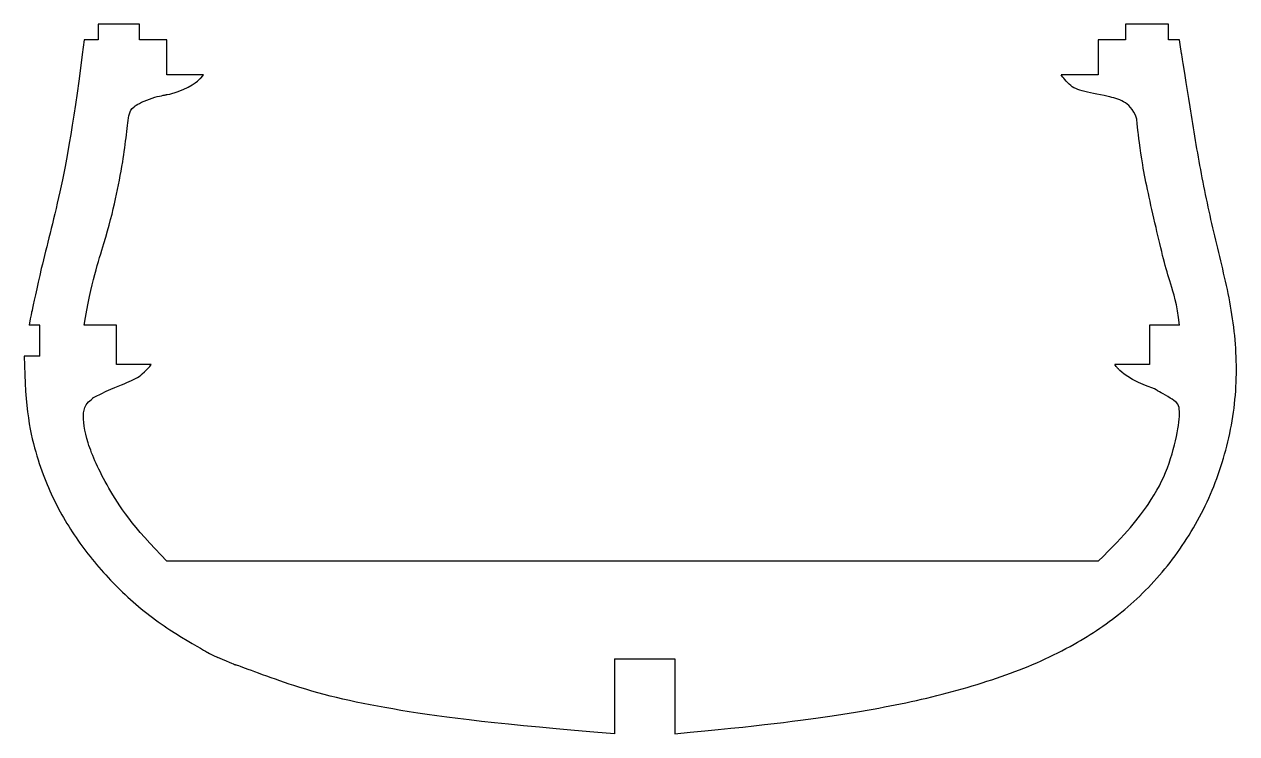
# Model space of a CAD drawing. Header units: millimetres. Extents: x -19 to 141, y -23 to 71.
import ezdxf

# ---------------------------------------------------------------- set-up
doc = ezdxf.new("R2010")
doc.units = ezdxf.units.MM

msp = doc.modelspace()

# ---------------------------------------------------------------- linework, layer by layer
at = {"color": 7, "linetype": 'Continuous'}
for p, q in [((-3.61, 70.83), (-9.1, 70.83)), ((-9.1, 70.83), (-9.1, 68.78)), ((-3.61, 68.78), (-3.61, 70.83)), ((132.13, 70.83), (126.48, 70.83)), ((126.48, 70.83), (126.48, 68.78)), ((132.13, 68.78), (132.13, 70.83)), ((-9.1, 68.78), (-10.93, 68.78)), ((0, 68.78), (-3.61, 68.78)), ((0, 64.15), (0, 68.78)), ((126.48, 68.78), (122.87, 68.78)), ((122.87, 68.78), (122.87, 64.15)), ((133.59, 68.78), (132.13, 68.78)), ((4.8, 64.15), (0, 64.15)), ((122.87, 64.15), (117.99, 64.15)), ((-16.78, 31.12), (-18.19, 31.12)), ((-16.78, 27.07), (-16.78, 31.12)), ((-6.67, 31.12), (-10.93, 31.12)), ((-6.67, 25.95), (-6.67, 31.12)), ((133.59, 31.12), (129.65, 31.12)), ((129.65, 31.12), (129.65, 25.95)), ((-16.78, 27.07), (-18.83, 27.07)), ((-2.08, 25.95), (-6.67, 25.95)), ((129.65, 25.95), (125.08, 25.95)), ((122.87, 0), (0, 0)), ((59.03, -12.85), (59.03, -22.75)), ((59.03, -12.85), (67.03, -12.85)), ((67.03, -12.85), (67.03, -22.75))]:
    msp.add_line(p, q, dxfattribs=at)
for points, knots in [([(-10.93, 68.78), (-12.25, 58.11), (-14.22, 47.54), (-16.49, 39.39), (-18.19, 31.12), (-17.68, 33.89), (-18.19, 31.12)], [0, 0, 0, 0, 0.280069, 0.560079, 0.780076, 1, 1, 1, 1]), ([(67.03, -22.75), (78.17, -21.72), (89.28, -20.26), (100.27, -18.22), (111.03, -15.11), (119.12, -11.53), (126.46, -6.67), (132.6, -0.35), (137.28, 7.19), (140.32, 15.75), (141.44, 24.73), (140.58, 33.67), (138.32, 42.34), (136.43, 51.09), (134.99, 59.94), (133.59, 68.78), (134.06, 65.84), (133.59, 68.78)], [0, 0, 0, 0, 0.078197, 0.156554, 0.234668, 0.31297, 0.37484, 0.436324, 0.497926, 0.559958, 0.623436, 0.686759, 0.74951, 0.812141, 0.874745, 0.937414, 1, 1, 1, 1]), ([(0.39, 61.6), (3.2, 62.43), (4.8, 64.15), (4.31, 63.5), (4.8, 64.15)], [0, 0, 0, 0, 0.555065, 1, 1, 1, 1]), ([(127.98, 58.33), (127.44, 59.75), (126.31, 60.76), (123.4, 61.55), (120.43, 61.97), (119.11, 62.72), (117.99, 64.15), (118.32, 63.63), (117.99, 64.15)], [0, 0, 0, 0, 0.122335, 0.244625, 0.488668, 0.730505, 0.853409, 1, 1, 1, 1]), ([(-10.93, 31.12), (-9.96, 36.86), (-8.09, 42.34), (-6.7, 47.98), (-5.89, 52.14), (-5.3, 56.5), (-5.09, 58.85), (-4.66, 59.78), (-3.76, 60.36), (-1.75, 61.25), (0.39, 61.6), (-0.34, 61.53), (0.39, 61.6)], [0, 0, 0, 0, 0.166763, 0.332791, 0.499315, 0.620786, 0.747178, 0.814598, 0.844168, 0.874648, 0.937782, 1, 1, 1, 1]), ([(133.59, 31.12), (133.28, 34.01), (132.35, 36.77), (131.54, 39.57), (129.99, 46.25), (128.62, 52.22), (127.98, 58.33), (128.13, 56.28), (127.98, 58.33)], [0, 0, 0, 0, 0.104191, 0.208748, 0.313299, 0.559618, 0.779258, 1, 1, 1, 1]), ([(-18.83, 27.07), (-18.76, 20.08), (-17.25, 13.27), (-14.46, 6.81), (-10.59, 0.86), (-5.55, -4.65), (0.28, -9.23), (6.71, -12.7), (4.52, -11.62), (6.71, -12.7)], [0, 0, 0, 0, 0.138993, 0.277697, 0.417626, 0.558859, 0.707285, 0.854785, 1, 1, 1, 1]), ([(-9.45, 21.73), (-7.31, 22.8), (-4.99, 23.61), (-3.34, 24.5), (-2.08, 25.95), (-2.46, 25.43), (-2.08, 25.95)], [0, 0, 0, 0, 0.277293, 0.56136, 0.777733, 1, 1, 1, 1]), ([(130.3, 22.74), (126.9, 23.88), (125.08, 25.95), (125.63, 25.18), (125.08, 25.95)], [0, 0, 0, 0, 0.5657365, 1, 1, 1, 1]), ([(122.87, 0), (126.63, 3.7), (129.82, 7.69), (132.18, 12.21), (133.5, 17.48), (133.66, 19.64), (133.47, 20.8), (132.53, 21.46), (130.3, 22.74), (131.01, 22.3), (130.3, 22.74)], [0, 0, 0, 0, 0.188606, 0.371059, 0.55332, 0.747707, 0.824828, 0.867071, 0.908107, 1, 1, 1, 1]), ([(0, 0), (-4.54, 4.61), (-8.13, 10.01), (-10.75, 15.94), (-11.17, 19.21), (-10.79, 20.74), (-9.45, 21.73), (-9.97, 21.45), (-9.45, 21.73)], [0, 0, 0, 0, 0.2492283, 0.49863, 0.7482527, 0.8752491, 0.935949, 1, 1, 1, 1]), ([(59.03, -22.75), (44.08, -21.56), (29.19, -19.67), (17.75, -17), (6.71, -12.7), (10.35, -14.25), (6.71, -12.7)], [0, 0, 0, 0, 0.2798512, 0.5598544, 0.7790289, 1, 1, 1, 1])]:
    msp.add_open_spline(points, degree=3, knots=knots, dxfattribs=at)

doc.saveas('drawing.dxf')
